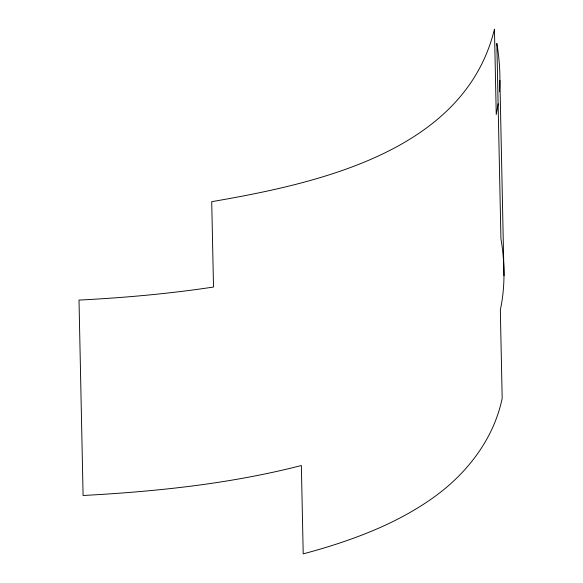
<?xml version="1.0" encoding="UTF-8"?>
<svg xmlns="http://www.w3.org/2000/svg" width="583" height="583" viewBox="0 0 583 583"><rect width="100%" height="100%" fill="white"/><g stroke="black" fill="none" stroke-linecap="round" stroke-linejoin="round"><path stroke-width="0.87" d="M498.159 103.716L496.242 114.501L494.45 29.15C464.738 151.383 317.903 183.332 211.716 201.682L213.509 287.033C168.946 293.788 123.997 297.753 79.004 300.092L83.092 495.492C156.47 491.52 230.045 483.854 301.36 465.518L303.204 553.85C329.876 546.796 356.169 538.175 381.406 526.966A334.095 158.394 -1.2 0 0 427.601 501.548C463.747 477.579 493.327 441.397 502.182 398.233L500.331 309.894C505.352 286.53 504.871 262.255 500.935 238.768L496.84 43.375C499.493 59.342 500.615 75.608 499.442 91.764M499.908 80.359L503.996 275.752"/></g></svg>
